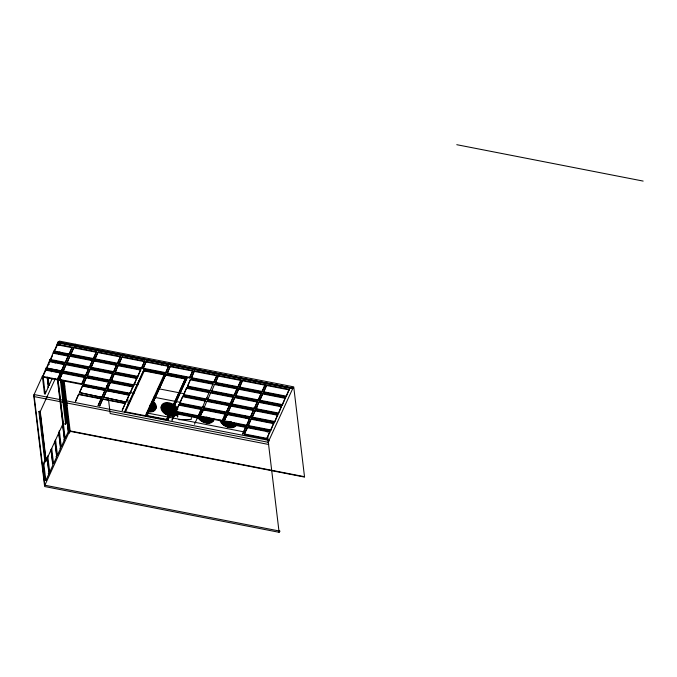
<?xml version="1.0" encoding="UTF-8"?>
<svg xmlns="http://www.w3.org/2000/svg" width="677" height="677" viewBox="0 0 677 677"><rect width="100%" height="100%" fill="white"/><g stroke="black" fill="none" stroke-linecap="round" stroke-linejoin="round"><path stroke-width="1.02" d="M191.371 417.743L191.21 419.444L178.965 419.732M154.508 407.283L150.895 411.362L151.589 411.311L155.092 407.554L155.194 406.547M161.693 408.273L162.048 406.496L165.408 403.949L167.227 403.805L161.693 408.273L167.041 404.211L165.222 404.355L161.862 406.902M161.888 407.867L162.048 406.496M176.968 413.055L177.027 412.513L174.548 415.289L177.154 412.648L176.147 413.842M212.942 420.078L213.01 419.537L210.522 422.313M213.103 418.708L209.582 422.634L208.888 422.685L212.502 418.606M177.78 416.685L177.721 414.866M279.855 531.14L279.11 532.3L44.64 486.526L33.85 396.536L34.062 394.606L42.355 376.31L57.494 379.272L60.634 372.409L45.494 369.456L46.222 367.873L61.353 370.827L61.438 371.478L46.298 368.525L46.222 367.873M46.298 368.525L50.081 359.436L65.22 362.39L65.297 363.041L50.166 360.088L50.081 359.436M50.166 360.088L53.948 350.999L69.079 353.953L69.164 354.604L54.025 351.642L53.948 350.999M54.025 351.642L58.087 341.961L293.099 388.26L58.73 342.503A1.244 0.889 59.9 0 1 58.552 342.655A1.811 1.286 59.9 0 1 57.74 342.706L57.994 344.813M60.634 372.409L57.57 379.915L42.431 376.962L45.494 369.456M47.229 377.884L48.329 387.049L45.19 393.904L44.445 393.76L42.499 377.47L45.638 370.607M49.497 362.17L46.358 369.033L47.094 369.177M52.417 355.797L50.225 360.587L50.961 360.731M57.223 345.295L54.084 352.15L54.829 352.294M44.445 393.76L45.232 392.042M47.339 377.174L48.312 385.323L49.049 385.467L52.188 378.604M55.269 371.885L56.056 370.167L55.319 370.023M59.136 363.447L59.914 361.73M55.446 378.375L40.265 411.531L46.146 460.572L63.063 423.624L57.689 378.756M61.353 370.827L64.493 363.972L49.362 361.019M65.22 362.39L68.36 355.535L53.221 352.582M69.079 353.953L72.219 347.098L57.088 344.136M61.438 371.478L64.493 363.972M65.297 363.041L68.36 355.535M69.164 354.604L72.219 347.098M59.204 379.425L62.343 372.57L84.853 376.962L81.79 384.468L59.28 380.076L59.204 379.425L81.714 383.817L81.79 384.468M66.211 364.124L63.071 370.988L85.573 375.38L85.657 376.031L63.147 371.631L66.211 364.124L88.721 368.525L85.657 376.031M66.93 362.55L70.069 355.687L92.58 360.088L89.516 367.586L67.006 363.194L66.93 362.55L89.44 366.942L89.516 367.586M70.797 354.113L73.937 347.25L96.447 351.642L93.384 359.148L70.873 354.756L70.797 354.113L93.308 358.505L93.384 359.148M74.859 345.651L75.494 344.255M59.28 380.076L62.419 373.213L84.93 377.605M67.006 363.194L70.069 355.687M70.873 354.756L73.937 347.25M61.201 382.395L62.149 380.33L64.103 396.62L63.316 398.338M64.112 387.422L64.755 386.017M63.291 399.836L64.239 397.771L63.503 397.627M66.092 403.89L66.727 402.485M66.38 406.31L67.023 404.905M47.018 457.415L48.964 473.705L45.824 480.56L45.088 480.416L43.133 464.126L44.894 460.292M65.407 415.78L66.194 414.07L65.457 413.926M45.824 480.56L43.87 464.27L45.19 461.392M65.39 417.286L66.329 415.221L65.593 415.077M81.714 383.817L84.853 376.962M85.573 375.38L88.721 368.525M89.44 366.942L92.58 360.088M93.308 358.505L96.447 351.642M75.579 401.004L78.718 394.149L101.228 398.541L98.14 405.794M79.446 392.567L82.586 385.712L105.096 390.104L101.999 397.357L79.446 392.567L101.999 397.357M83.305 384.13L86.444 377.275L108.955 381.667L105.891 389.173L83.381 384.781L83.305 384.13L105.815 388.522L105.891 389.173M87.172 375.693L90.312 368.83L112.822 373.23L109.759 380.736L87.248 376.336L87.172 375.693L109.682 380.085L109.759 380.736M91.031 367.256L94.171 360.392L116.681 364.793L113.618 372.299L91.116 367.899L91.031 367.256L113.541 371.648L113.618 372.299M94.898 358.818L98.038 351.955L120.548 356.347L117.485 363.854L94.975 359.462L94.898 358.818L117.409 363.21L117.485 363.854M75.629 401.402L78.718 394.149M79.488 392.965L82.586 385.712M83.381 384.781L86.444 377.275M87.248 376.336L90.312 368.83M91.116 367.899L94.171 360.392M94.975 359.462L98.038 351.955M57.367 379.027L62.716 423.59L65.644 424.166L66.397 422.533L61.302 380.034M47.246 457.728L48.956 471.979L49.692 472.123L52.831 465.268L51.003 449.993M51.105 449.283L52.814 463.542L53.551 463.686L56.69 456.831L54.862 441.556M54.972 440.845L56.682 455.105L57.418 455.249L60.558 448.386L58.603 432.095M58.831 432.408L60.541 446.668L61.277 446.812L64.425 439.948L62.682 425.461M62.699 423.971L64.408 438.231L65.144 438.374L68.284 431.511L64.239 397.771M33.85 396.536L268.32 442.309L268.879 441.032L268.981 440.397L33.994 394.522L44.868 485.257L68.952 432.62L69.545 432.73L70.188 431.334L64.129 380.796M98.089 405.405L101.228 398.541M101.948 396.967L105.096 390.104M105.815 388.522L108.955 381.667M109.682 380.085L112.822 373.23M113.541 371.648L116.681 364.793M117.409 363.21L120.548 356.347M99.68 405.709L102.819 398.855L125.33 403.247L122.241 410.499M103.547 397.272L106.687 390.417L129.197 394.809L126.1 402.062L103.547 397.272L126.1 402.062M107.406 388.835L110.546 381.98L133.056 386.372L129.992 393.879L107.491 389.487L107.406 388.835L129.916 393.227L129.992 393.879M111.273 380.398L114.413 373.543L136.923 377.935L133.86 385.441L111.35 381.041L111.273 380.398L133.784 384.79L133.86 385.441M115.132 371.961L118.272 365.098L140.782 369.498L137.719 377.004L115.217 372.604L115.132 371.961L137.643 376.353L137.719 377.004M119 363.524L122.139 356.661L144.65 361.053L141.586 368.559L119.076 364.167L119 363.524L141.51 367.916L141.586 368.559M99.731 406.107L102.819 398.855M103.589 397.67L106.687 390.417M107.491 389.487L110.546 381.98M111.35 381.041L114.413 373.543M115.217 372.604L118.272 365.098M119.076 364.167L122.139 356.661M122.19 410.11L125.33 403.247M126.057 401.673L129.197 394.809M129.916 393.227L133.056 386.372M133.784 384.79L136.923 377.935M137.643 376.353L140.782 369.498M141.51 367.916L144.65 361.053M143.101 368.229L146.24 361.366L168.751 365.766L165.687 373.264L143.177 368.872L143.101 368.229L165.611 372.621L165.687 373.264M143.177 368.872L146.24 361.366M124.746 411.701L143.837 369.989L186.835 378.384L167.786 420.485M124.796 412.09L143.837 369.989M145.631 415.086L164.062 374.838M165.611 372.621L168.751 365.766M147.061 415.365L165.518 375.058L147.087 415.56L166.796 419.41L185.227 378.908L166.77 419.215M149.829 406.124L153.112 402.95L150.015 405.718M150.133 411.421L155.067 406.031L150.133 411.421L149.372 411.396L154.263 406.183M167.202 372.934L170.342 366.071L192.852 370.471L189.788 377.978L167.278 373.577L167.202 372.934L189.712 377.326L189.788 377.978M167.278 373.577L170.342 366.071M149.245 408.096L154.077 403.991M148.61 409.551L154.187 404.186L149.566 408.434M151.589 411.311L155.278 407.148L155.092 407.554M154.483 405.438L154.238 405.007L147.781 411.193L148.728 411.311L154.669 405.024L148.915 410.905L147.975 410.787L153.704 405.286M152.528 410.99L155.016 408.214L153.434 410.55M161.854 408.933L168.124 403.924L169.216 404.059L162.057 409.763L161.854 408.933L168.124 403.924M162.057 409.763L169.216 404.059M162.472 410.474L169.656 404.66L171.036 405.1L162.92 411.261L162.658 410.067L169.842 404.254M162.92 411.261L171.222 404.685M163.504 411.887L163.69 411.472L164.003 412.428L163.504 411.887L171.806 404.981L164.503 410.829M164.579 412.928L172.94 406.056L173.507 406.479L165.196 413.393L164.579 412.928L172.364 406.276M165.196 413.393L172.94 406.699M165.89 413.901L174.234 406.471L174.598 407.292L166.534 414.231L165.89 413.901L174.048 406.877L174.598 407.292M166.534 414.231L174.784 406.877M167.202 414.569L175.123 407.249L175.301 408.053L167.786 414.866L167.202 414.569L175.123 407.249M167.786 414.866L175.495 407.647M168.328 415.035L175.842 408.028L176.012 408.9L169.081 415.272L168.328 415.035L175.842 408.028M169.081 415.272L176.198 408.485M167.744 420.095L186.835 378.384M170.926 415.204L169.986 415.086L176.435 408.891L169.8 415.492L170.739 415.61L176.689 409.323M176.9 410.744L176.765 410.203L171.383 415.695L172.153 415.72L176.409 411.041M189.712 377.326L192.852 370.471M177.112 411.853L173.608 415.61L172.914 415.661L175.842 412.318M173.608 415.61L176.595 412.2M171.992 419.833L175.131 412.97L197.633 417.362L197.718 418.014L175.208 413.622L175.131 412.97M175.851 411.388L178.99 404.533L201.501 408.925L198.437 416.431L175.927 412.039L175.851 411.388L198.361 415.788L198.437 416.431M179.718 402.95L182.858 396.096L205.359 400.488L202.305 407.994L179.794 403.602L179.718 402.95L202.22 407.351L202.305 407.994M183.577 394.513L186.717 387.659L209.227 392.051L206.163 399.557L183.653 395.165L183.577 394.513L206.087 398.905L206.163 399.557M187.444 386.076L190.584 379.222L213.094 383.614L210.031 391.12L187.521 386.719L187.444 386.076L209.946 390.468L210.031 391.12M191.303 377.639L194.443 370.776L216.953 375.176L213.89 382.683L191.379 378.282L191.303 377.639L213.814 382.031L213.89 382.683M172.068 420.476L175.208 413.622M175.927 412.039L178.99 404.533M179.794 403.602L182.858 396.096M183.653 395.165L186.717 387.659M187.521 386.719L190.584 379.222M191.379 378.282L194.443 370.776M194.494 424.225L197.633 417.362M198.361 415.788L201.501 408.925M213.814 382.031L216.953 375.176M202.389 412.505L197.836 415.957L198.039 416.787L201.323 414.019M201.331 416.431L198.903 418.284L198.632 417.091L199.089 417.878L200.705 416.643M199.952 416.101L203.092 409.238L225.602 413.63L222.538 421.136L200.028 416.744L199.952 416.101L222.462 420.493L222.538 421.136M215.404 382.344L218.544 375.481L241.054 379.882L237.991 387.388L215.481 382.987L215.404 382.344L237.915 386.736L237.991 387.388M200.028 416.744L203.092 409.238M203.895 408.307L206.959 400.801L229.469 405.193L226.406 412.699L203.895 408.307L203.819 407.656L226.321 412.056L226.406 412.699M207.754 399.87L210.818 392.364L233.328 396.756L230.265 404.262L207.754 399.87L207.678 399.218L230.188 403.61L230.265 404.262M211.622 391.424L214.685 383.927L237.195 388.319L234.132 395.825L211.622 391.424L211.546 390.781L234.056 395.173L234.132 395.825M215.481 382.987L218.544 375.481M203.752 416.406L199.977 419.452L199.664 418.496L202.101 416.55M199.977 419.452L202.431 417.218M204.953 417.277L201.171 420.417L200.553 419.952L203.024 417.675M201.171 420.417L204.378 417.489M206.908 417.464L202.508 421.255L201.864 420.925L205.757 417.328M202.508 421.255L207.094 417.057M208.271 417.802L203.769 421.889L203.176 421.593L207.238 417.726M203.769 421.889L207.712 418.073M209.675 418.047L205.055 422.296L204.302 422.059L208.152 418.344M205.055 422.296L209.1 418.344M210.073 418.386L205.774 422.516L206.713 422.634L210.505 418.555M212.197 418.479L208.127 422.744L207.365 422.719L210.911 418.877M208.127 422.744L211.706 418.775M209.582 422.634L212.57 419.224M220.727 420.425L220.93 421.255L221.117 420.849M224.231 420.908L221.794 422.753L221.337 421.966L224.722 418.978M222.462 420.493L225.602 413.63M226.321 412.056L229.469 405.193M230.188 403.61L233.328 396.756M234.056 395.173L237.195 388.319M237.915 386.736L241.054 379.882M221.794 422.753L224.417 420.493M222.369 423.379L222.555 422.973L222.877 423.92L222.369 423.379L224.806 421.432M224.053 420.806L227.193 413.943L249.703 418.335L246.64 425.841L224.129 421.449L224.053 420.806L246.563 425.198L246.64 425.841M227.921 412.361L231.06 405.506L253.57 409.898L250.507 417.404L227.997 413.012L227.921 412.361L250.431 416.761L250.507 417.404M231.779 403.924L234.919 397.069L257.429 401.461L254.366 408.967L231.864 404.575L231.779 403.924L254.29 408.324L254.366 408.967M235.647 395.486L238.786 388.632L261.297 393.024L258.233 400.53L235.723 396.138L235.647 395.486L258.157 399.879L258.233 400.53M239.506 387.049L242.645 380.186L265.156 384.587L262.092 392.093L239.59 387.693L239.506 387.049L262.016 391.441L262.092 392.093M224.129 421.449L227.193 413.943M227.997 413.012L231.06 405.506M231.864 404.575L234.919 397.069M235.723 396.138L238.786 388.632M239.59 387.693L242.645 380.186M227.844 421.746L224.07 424.885L223.452 424.428L226.677 421.517M224.07 424.885L228.031 421.331M229.799 421.94L225.407 425.723L224.756 425.393L228.657 421.796M225.407 425.723L229.258 422.16M231.17 422.27L226.66 426.358L226.076 426.061L230.129 422.203M226.66 426.358L231.356 421.864M232.575 422.516L227.954 426.764L227.193 426.527L231.043 422.82M227.954 426.764L231.991 422.812M233.929 422.702L229.613 427.111L228.665 426.984L233.159 422.448M229.613 427.111L233.396 423.023M234.293 423.066L230.256 427.187L231.018 427.212L234.597 423.252M235.977 423.353L232.473 427.102L231.779 427.153L234.707 423.81M232.473 427.102L234.767 424.445M234.318 426.341L235.901 424.005L233.413 426.781L234.2 426.171M242.696 433.635L245.844 426.781L223.334 422.38M246.563 425.198L249.703 418.335M250.431 416.761L253.57 409.898M254.29 408.324L257.429 401.461M258.157 399.879L261.297 393.024M262.016 391.441L265.156 384.587M242.781 434.279L245.844 426.781M244.295 433.949L247.435 427.085L269.945 431.486L266.882 438.992L244.372 434.592L244.295 433.949L266.806 438.341L266.882 438.992M248.154 425.511L251.294 418.648L273.804 423.04L270.741 430.547L248.239 426.155L248.154 425.511L270.665 429.903L270.741 430.547M281.53 406.166L278.467 413.672L255.965 409.28L255.881 408.629L259.02 401.774L281.53 406.166L274.608 422.109L252.098 417.717L252.022 417.066L255.161 410.211L277.672 414.603L277.748 415.255L255.237 410.854L255.161 410.211M259.748 400.192L262.888 393.337L285.398 397.729L282.334 405.235L259.824 400.843L259.748 400.192L282.258 404.584L282.334 405.235M263.615 391.755L266.755 384.891L289.257 389.292L286.193 396.798L263.692 392.398L263.615 391.755L286.117 396.147L286.193 396.798M244.372 434.592L247.435 427.085M248.239 426.155L251.294 418.648M252.098 417.717L255.237 410.854M255.965 409.28L259.02 401.774M259.824 400.843L262.888 393.337M263.692 392.398L266.755 384.891M266.806 438.341L269.945 431.486M270.665 429.903L273.804 423.04M274.608 422.109L277.672 414.603M282.258 404.584L285.398 397.729M286.117 396.147L289.257 389.292M293.048 387.836L268.278 441.937L279.11 532.3M210.708 421.906L213.196 419.131M233.599 426.375L235.469 424.293M150.895 411.362L155.008 406.962M172.914 415.661L176.342 411.988M208.888 422.685L212.316 419.012M231.779 427.153L235.207 423.48M172.153 415.72L176.223 411.455M231.018 427.212L234.411 423.658M149.372 411.396L154.754 405.904L154.881 406.445M170.739 415.61L176.494 409.737L176.248 409.297M175.605 411.167L171.569 415.289L172.339 415.314M206.713 422.634L210.319 418.961M207.365 422.719L211.393 418.598M233.802 423.345L230.442 426.781L231.204 426.806M209.548 418.665L205.96 422.109L206.9 422.228M228.665 426.984L232.964 422.863M149.719 406.75L153.476 403.348M149.532 407.165L153.29 403.754L152.926 403.365M149.431 407.689L153.823 403.729M204.302 422.059L208.702 418.098M227.193 426.527L231.593 422.566M203.176 421.593L207.044 418.141M226.076 426.061L230.713 421.915M45.054 461.029L45.545 461.731L45.757 460.961M151.301 403.847L152.765 402.578M149.651 405.515L152.579 402.993L152.029 402.587M201.864 420.925L206.316 417.1M224.756 425.393L228.471 422.203M200.553 419.952L203.591 417.455M223.452 424.428L227.244 421.297M164.189 412.022L172.483 405.32M164.003 412.428L172.288 405.735L171.619 405.396M198.446 417.497L200.841 415.56M221.337 421.966L225.331 418.741M223.063 423.514L225.323 421.686M222.877 423.92L225.89 421.492M199.478 418.911L201.915 416.964M199.707 412.242L201.382 410.973M199.385 413.732L202.44 411.413M198.437 414.722L203.015 411.235L201.196 411.379M198.039 416.787L200.358 415.018M224.569 416.457L226.101 415.297M223.622 417.447L225.915 415.712L224.087 415.847M223.435 419.08L226.533 416.727M220.93 421.255L225.576 417.726M198.784 414.976L201.061 413.249M223.952 417.717L226.228 415.991M223.004 418.699L226.803 415.822M150.319 411.015L149.558 410.99M151.081 410.956L151.775 410.897M173.1 415.255L173.794 415.196M208.313 422.338L207.551 422.313M209.075 422.279L209.768 422.22M231.966 426.747L232.66 426.696M167.938 404.33L169.03 404.465M228.851 426.578L229.799 426.696M456.78 144.7L643.15 181.081M58.552 342.664L292.989 388.429A1.625 0.449 -79 0 1 292.701 388.59L57.74 342.723M74.013 347.902L96.523 352.294M98.114 352.607L120.624 356.999M122.215 357.312L144.726 361.704M146.317 362.017L168.827 366.409M170.418 366.722L192.928 371.114M194.519 371.428L217.029 375.82M218.629 376.133L241.13 380.525M242.73 380.838L265.232 385.23M266.831 385.543L289.333 389.935M57.164 344.788L72.304 347.741M143.888 370.387L186.886 378.781M70.146 356.339L92.656 360.731M94.255 361.044L116.757 365.436M118.357 365.749L140.858 370.141M190.66 379.865L213.17 384.257M214.761 384.57L237.272 388.962M238.863 389.275L261.373 393.667M262.964 393.98L285.474 398.372M53.305 353.225L68.436 356.178M59.314 362.737L60.058 362.88M66.287 364.776L88.797 369.168M90.388 369.481L112.898 373.873M114.489 374.186L136.999 378.578M186.793 388.302L209.303 392.694M210.894 393.007L233.404 397.399M235.004 397.712L257.505 402.113M259.105 402.417L281.607 406.818M49.438 361.662L64.577 364.615M48.558 364.234L49.294 364.378M110.114 379.281L112.187 379.687M133.936 383.935L138.083 384.739M157.758 388.581L184.686 393.836M206.434 398.084L208.499 398.491M230.248 402.739L232.321 403.137M254.07 407.385L257.175 407.994M255.881 408.629L278.391 413.029M58.552 372.409L60.431 372.782L60.93 376.928M86.521 377.918L109.031 382.31M110.63 382.623L133.132 387.016M182.934 396.739L205.444 401.139M207.035 401.444L229.545 405.845M231.136 406.149L253.647 410.55M45.579 370.099L60.71 373.061M129.942 392.508L134.088 393.312M153.781 397.162L180.734 402.426M202.508 406.674L204.581 407.08M226.346 411.328L228.42 411.734M252.022 417.066L274.532 421.466M42.499 377.47L43.235 377.614L45.19 393.904M82.628 386.102L105.138 390.502M106.729 390.807L129.239 395.207M179.066 405.176L201.577 409.577M203.168 409.89L225.678 414.282M227.269 414.595L249.779 418.987M251.379 419.3L273.88 423.692M47.585 386.897L48.329 387.049M78.769 394.547L101.279 398.939M102.87 399.252L125.38 403.644M223.41 423.032L245.92 427.424M247.511 427.737L270.021 432.129M63.359 396.477L64.103 396.62M146.554 412.868L245.04 432.095M40.053 411.692L39.655 411.167L38.894 411.582L44.868 461.435M304.506 476.693L70.137 430.936L69.503 432.332A1.667 0.525 -49.8 0 1 68.605 433.356L62.259 380.432M70.188 431.334L304.557 477.09L293.733 386.863L59.373 341.106L58.73 342.503L58.984 344.593M63.68 439.805L64.425 439.948M59.821 448.242L60.558 448.386M55.954 456.687L56.69 456.831M45.435 461.325L45.977 461.435L40.011 411.684L38.902 411.692M43.133 464.126L43.87 464.27M48.228 473.561L48.964 473.705M44.927 485.24L279.838 531.106M227.379 426.121L228.141 426.358M204.488 421.644L205.241 421.881M168.514 414.62L169.267 414.857M224.942 424.987L225.593 425.317M226.262 425.655L226.846 425.951M202.051 420.519L202.694 420.84M203.362 421.179L203.955 421.483M166.077 413.495L166.72 413.816M167.388 414.155L167.972 414.459M223.638 424.014L224.256 424.471M200.739 419.545L201.357 420.002M164.765 412.521L165.383 412.978M199.664 418.496L200.172 419.046M175.656 408.434L176.012 408.9M153.637 404.135L154.001 404.601M221.523 421.559L221.98 422.346M162.658 410.067L163.106 410.854M219.957 419.85L220.296 421.238A8.869 5.568 24.6 0 0 229.791 427.652A8.869 5.568 24.6 0 0 236.662 423.328M213.712 418.631L213.771 418.86A8.869 5.568 24.6 0 1 206.9 423.184A8.869 5.568 24.6 0 1 197.405 416.761M198.022 415.551L198.226 416.372M162.048 408.527L162.243 409.348M161.278 407.943L161.219 407.723A8.869 5.568 24.6 0 1 167.024 403.314A8.869 5.568 24.6 0 1 176.646 408.18M264.546 410.44L264.8 412.505M265.663 419.723L265.909 421.779M266.899 430.03L267.144 432.095M267.762 437.249L268.634 444.467L110.182 413.537L108.328 398.068M245.125 415.949L245.362 417.895M246.293 425.681L246.758 429.582M161.287 364.302L161.363 364.954M126.946 392.872L127.174 394.818M127.648 398.719L128.461 405.531M106.103 379.501L106.348 381.566M106.839 385.687L107.457 390.849M59.618 343.197L59.872 345.278M60.744 352.59L60.998 354.68M61.878 361.992L62.123 364.082M62.622 368.263L63.249 373.484M59.855 351.905L60.109 353.995M61.988 369.659L62.487 373.839M63.359 381.151L69.545 432.73M58.087 341.961L58.459 345.101M62.986 382.818L63.232 384.917M64.992 399.582L65.246 401.673M67.006 416.355L67.251 418.386M67.734 422.456L67.979 424.487M58.865 352.15L59.119 354.24M59.999 361.577L60.253 363.676M61.133 371.004L61.505 374.153M58.823 352.565L59.06 354.604M61.032 371.03L61.522 375.1M59.686 374.415L60.177 378.561M60.431 380.635L65.644 424.166M56.919 369.744L57.164 371.775M57.824 378.104L65.144 438.374M55.065 360.299L55.302 362.339M56.174 369.6L56.419 371.631M54.955 361.002L55.201 363.041M51.934 368.88L52.18 370.92M59.331 430.521L61.277 446.812M51.325 369.752L51.562 371.791M51.088 369.439L51.334 371.478M48.075 377.317L49.049 385.467M55.59 439.974L57.418 455.249M51.723 448.411L53.551 463.686M42.355 376.31L42.431 376.962M47.737 455.833L49.692 472.123M40.899 421.534L41.145 423.607M45.004 455.739L45.249 457.804M40.214 417.794L40.468 419.867M42.202 434.38L42.575 437.486M43.446 444.747L43.692 446.82M44.191 450.958L44.564 454.072M44.809 456.146L45.063 458.219M210.132 422.702A8.869 5.568 24.6 0 1 205.994 422.583M203.811 421.898A8.869 5.568 24.6 0 1 201.746 420.857M198.53 417.988A8.869 5.568 24.6 0 1 197.591 416.355M201.027 410.482A8.869 5.568 24.6 0 1 202.998 410.338M213.78 419.935A8.869 5.568 24.6 0 1 213.043 421.196M201.348 409.788A8.869 5.568 24.6 0 1 205.478 409.907M206.206 410.093A8.869 5.568 24.6 0 1 207.661 410.592M214.101 419.232A8.869 5.568 24.6 0 1 213.365 420.493M236.671 424.403A8.869 5.568 24.6 0 1 234.691 426.612M228.885 427.052A8.869 5.568 24.6 0 1 221.421 422.456M225.898 414.806A8.869 5.568 24.6 0 1 227.32 414.942M236.992 423.7A8.869 5.568 24.6 0 1 235.012 425.909M226.22 414.104A8.869 5.568 24.6 0 1 228.369 414.383M177.806 412.911A8.869 5.568 24.6 0 1 175.817 415.111M170.02 415.56A8.869 5.568 24.6 0 1 162.556 410.964M177.382 413.469A8.869 5.568 24.6 0 1 176.138 414.417M161.718 405.531A8.869 5.568 24.6 0 1 169.504 402.883A8.869 5.568 24.6 0 1 177.907 409.111M148.001 411.261A8.869 5.568 24.6 0 0 155.964 407.122L155.566 405.515A8.869 5.568 24.6 0 0 152.046 401.436M153.535 401.647A8.869 5.568 24.6 0 1 155.888 404.812L156.285 406.428A8.869 5.568 24.6 0 1 155.371 409.17M147.814 411.667A8.869 5.568 24.6 0 0 155.778 407.537L155.38 405.921A8.869 5.568 24.6 0 0 151.86 401.842M177.789 411.836A8.869 5.568 24.6 0 1 170.926 416.16A8.869 5.568 24.6 0 1 161.431 409.737L161.033 408.129A8.869 5.568 24.6 0 1 166.838 403.72A8.869 5.568 24.6 0 1 176.46 408.595M200.841 410.897A8.869 5.568 24.6 0 1 202.812 410.744M225.712 415.213A8.869 5.568 24.6 0 1 227.133 415.348M177.34 415.162L177.492 416.888L177.391 414.595L177.518 416.82L177.34 415.162M144.218 370.962L125.507 411.819L145.97 415.813L164.672 374.956L144.218 370.962M165.391 375.092L146.689 415.957L167.143 419.952L185.853 379.086L165.391 375.092"/></g></svg>
